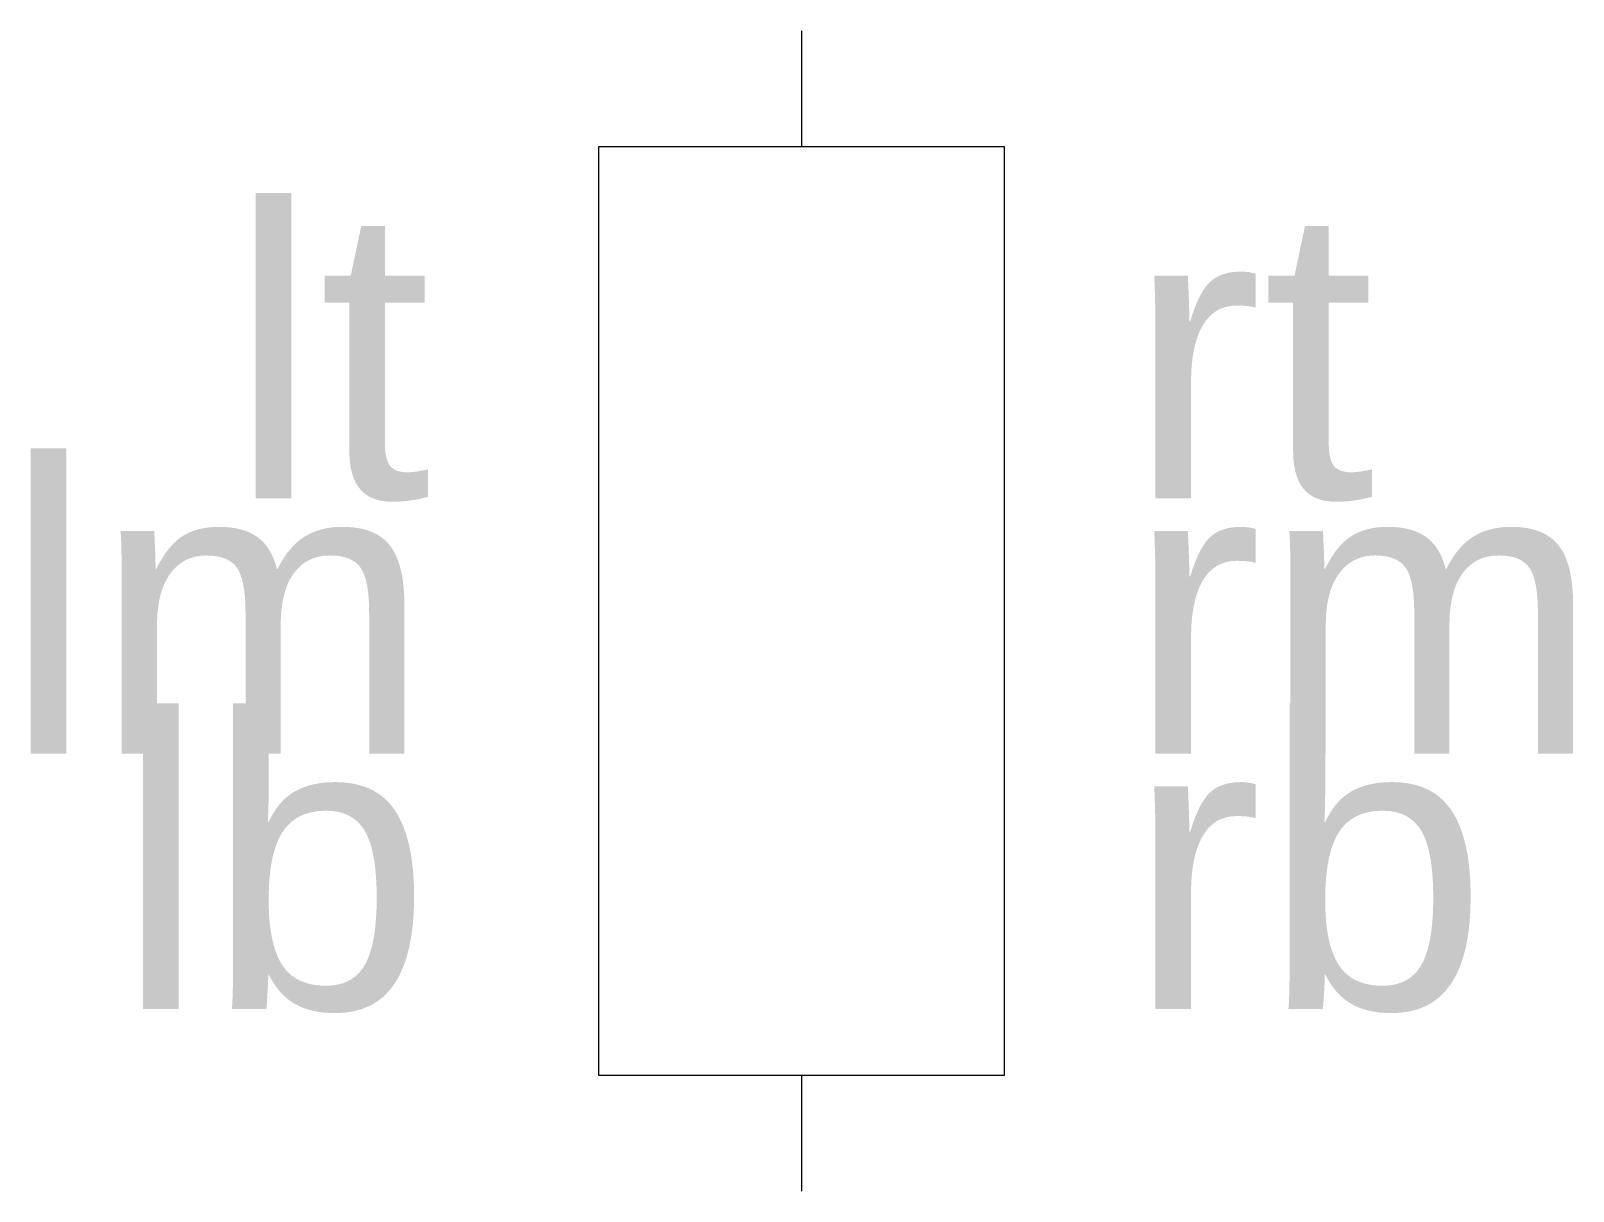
# Model space of a CAD drawing. Extents: x -6.6 to 6.6, y -5 to 5.
import ezdxf
from ezdxf.enums import TextEntityAlignment as Align

# ---------------------------------------------------------------- set-up
doc = ezdxf.new("R2010")
doc.units = 0
doc.layers.get('0').update_dxf_attribs({"true_color": 0xffffff})
doc.layers.add('OBJECT', color=7, linetype='Continuous', true_color=0xffffff)
doc.styles.add('textstyle0', font='arial.ttf')
doc.styles.add('textstyle1', font='')
doc.styles.add('textstyle2', font='')
doc.styles.add('textstyle3', font='')
doc.styles.add('textstyle4', font='')
doc.styles.add('textstyle5', font='')
doc.styles.get('textstyle1').set_extended_font_data('Arial')
doc.styles.get('textstyle2').set_extended_font_data('Arial')
doc.styles.get('textstyle3').set_extended_font_data('Arial')
doc.styles.get('textstyle4').set_extended_font_data('Arial')
doc.styles.get('textstyle5').set_extended_font_data('Arial')

msp = doc.modelspace()

# ---------------------------------------------------------------- linework, layer by layer
for p, q in [((-1.75, 4), (-1.75, -4)), ((1.75, 4), (-1.75, 4)), ((1.75, -4), (1.75, 4)), ((-1.75, -4), (1.75, -4))]:
    msp.add_line(p, q)
at = {"layer": 'OBJECT', "color": 0, "linetype": 'Continuous'}
for p, q in [((0, 5), (0, 4)), ((0, -4), (0, -5))]:
    msp.add_line(p, q, dxfattribs=at)

# ---------------------------------------------------------------- texts
for tag, style, p in [('lt', 'textstyle4', (-3.192, 2.22)), ('lm', 'textstyle0', (-3.192, 0.02)), ('lb', 'textstyle5', (-3.192, -2.18))]:
    msp.add_attdef(tag, text='', height=2.5, dxfattribs=dict(style=style)).set_placement(p, align=Align.MIDDLE_RIGHT)
for tag, style, p in [('rt', 'textstyle2', (2.808, 2.22)), ('rm', 'textstyle1', (2.808, 0.02)), ('rb', 'textstyle3', (2.808, -2.18))]:
    msp.add_attdef(tag, text='', height=2.5, dxfattribs=dict(style=style)).set_placement(p, align=Align.MIDDLE_LEFT)

doc.saveas('drawing.dxf')
